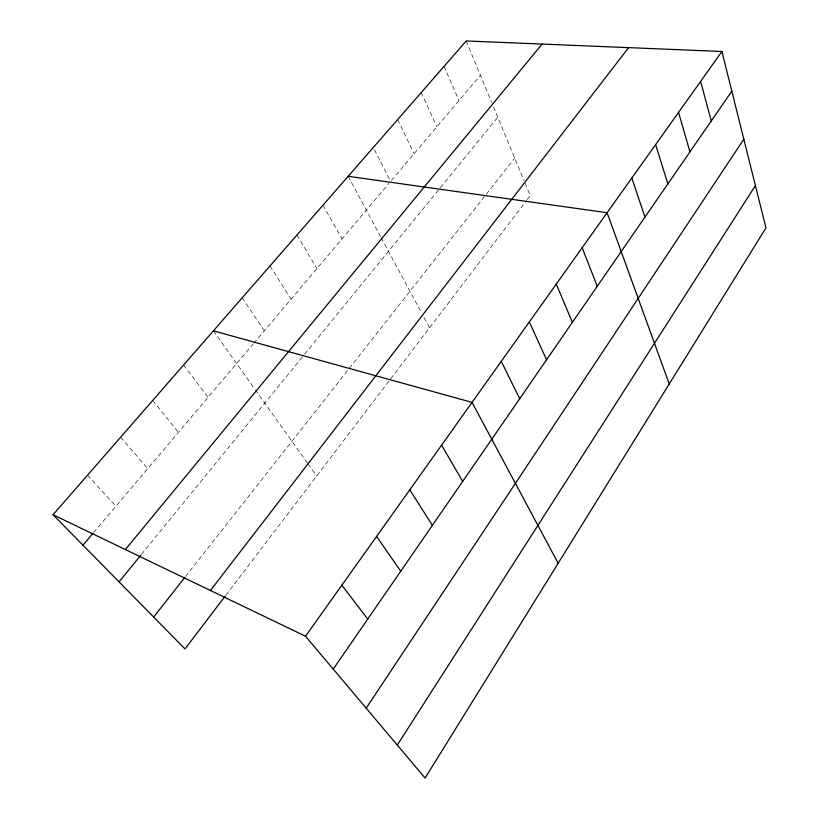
<?xml version="1.0" encoding="UTF-8"?>
<svg xmlns="http://www.w3.org/2000/svg" width="819" height="819" viewBox="0 0 819 819"><rect width="100%" height="100%" fill="white"/><g stroke="black" fill="none" stroke-linecap="round" stroke-linejoin="round"><path stroke-width="0.61" stroke-dasharray="4.09 3.07" d="M225.87 595.239L526.412 200.624M527.17 199.631L530.21 195.628L524.467 181.746M185.493 576.576L485.544 195.137M486.322 194.144L514.68 158.098M141.441 554.402L303.859 355.139M304.658 354.166L439.639 188.565M440.417 187.612L497.778 117.24M93.683 532.514L252.907 344.267M253.726 343.304L388.984 183.384M391.41 180.508L480.415 75.276M87.5 475.215L115.929 506.214M120.7 437.141L147.717 468.632M152.713 400.43L178.399 432.36M183.599 365.028L208.016 397.338M213.401 330.845L254.576 388.738M255.313 389.772L307.35 462.94M308.067 463.953L316.656 476.034M242.199 297.829L264.302 330.794M270.024 265.919L291.062 299.15M296.928 235.063L316.963 268.53M322.962 205.211L342.045 238.872M348.167 176.31L380.61 236.681M381.214 237.807L421.703 313.155M424.119 317.659L429.565 327.784M374.457 149.754L390.028 180.334M397.645 119.584L414.107 153.685M421.222 92.547L436.885 126.75M444.062 66.349L458.978 100.624M466.216 40.95L491.595 102.303M493.499 106.9L523.986 180.589"/><path stroke-width="1.23" d="M397.297 745.085L755.415 185.596M366.185 708.179L743.836 139.21M333.241 669.113L731.828 91.134M721.928 51.484L765.97 227.856L425.092 778.05L305.518 636.23L721.928 51.484L466.216 40.95L53.03 514.741L184.992 648.914L225.112 596.232M210.442 590.479L628.582 47.645M153.655 617.045L184.725 577.559M119.052 581.869L140.643 555.374M125.379 549.549L542.096 44.072M82.975 545.178L92.864 533.486M348.167 176.31L607.114 212.725L669.236 383.978M213.401 330.845L472.051 402.385L558.169 563.257M53.03 514.741L305.518 636.23M341.861 585.206L367.741 619.092M376.586 536.445L400.757 571.222M409.797 489.813L432.371 525.368M441.584 445.167L462.684 481.408M501.269 361.353L519.717 398.72M529.32 321.959L546.57 359.787M556.275 284.121L572.389 322.338M582.176 247.737L597.256 286.281M631.828 178.02L644.973 217.096M655.62 144.605L667.874 183.886M678.541 112.428L689.956 151.863M700.624 81.409L711.261 120.966"/></g></svg>
